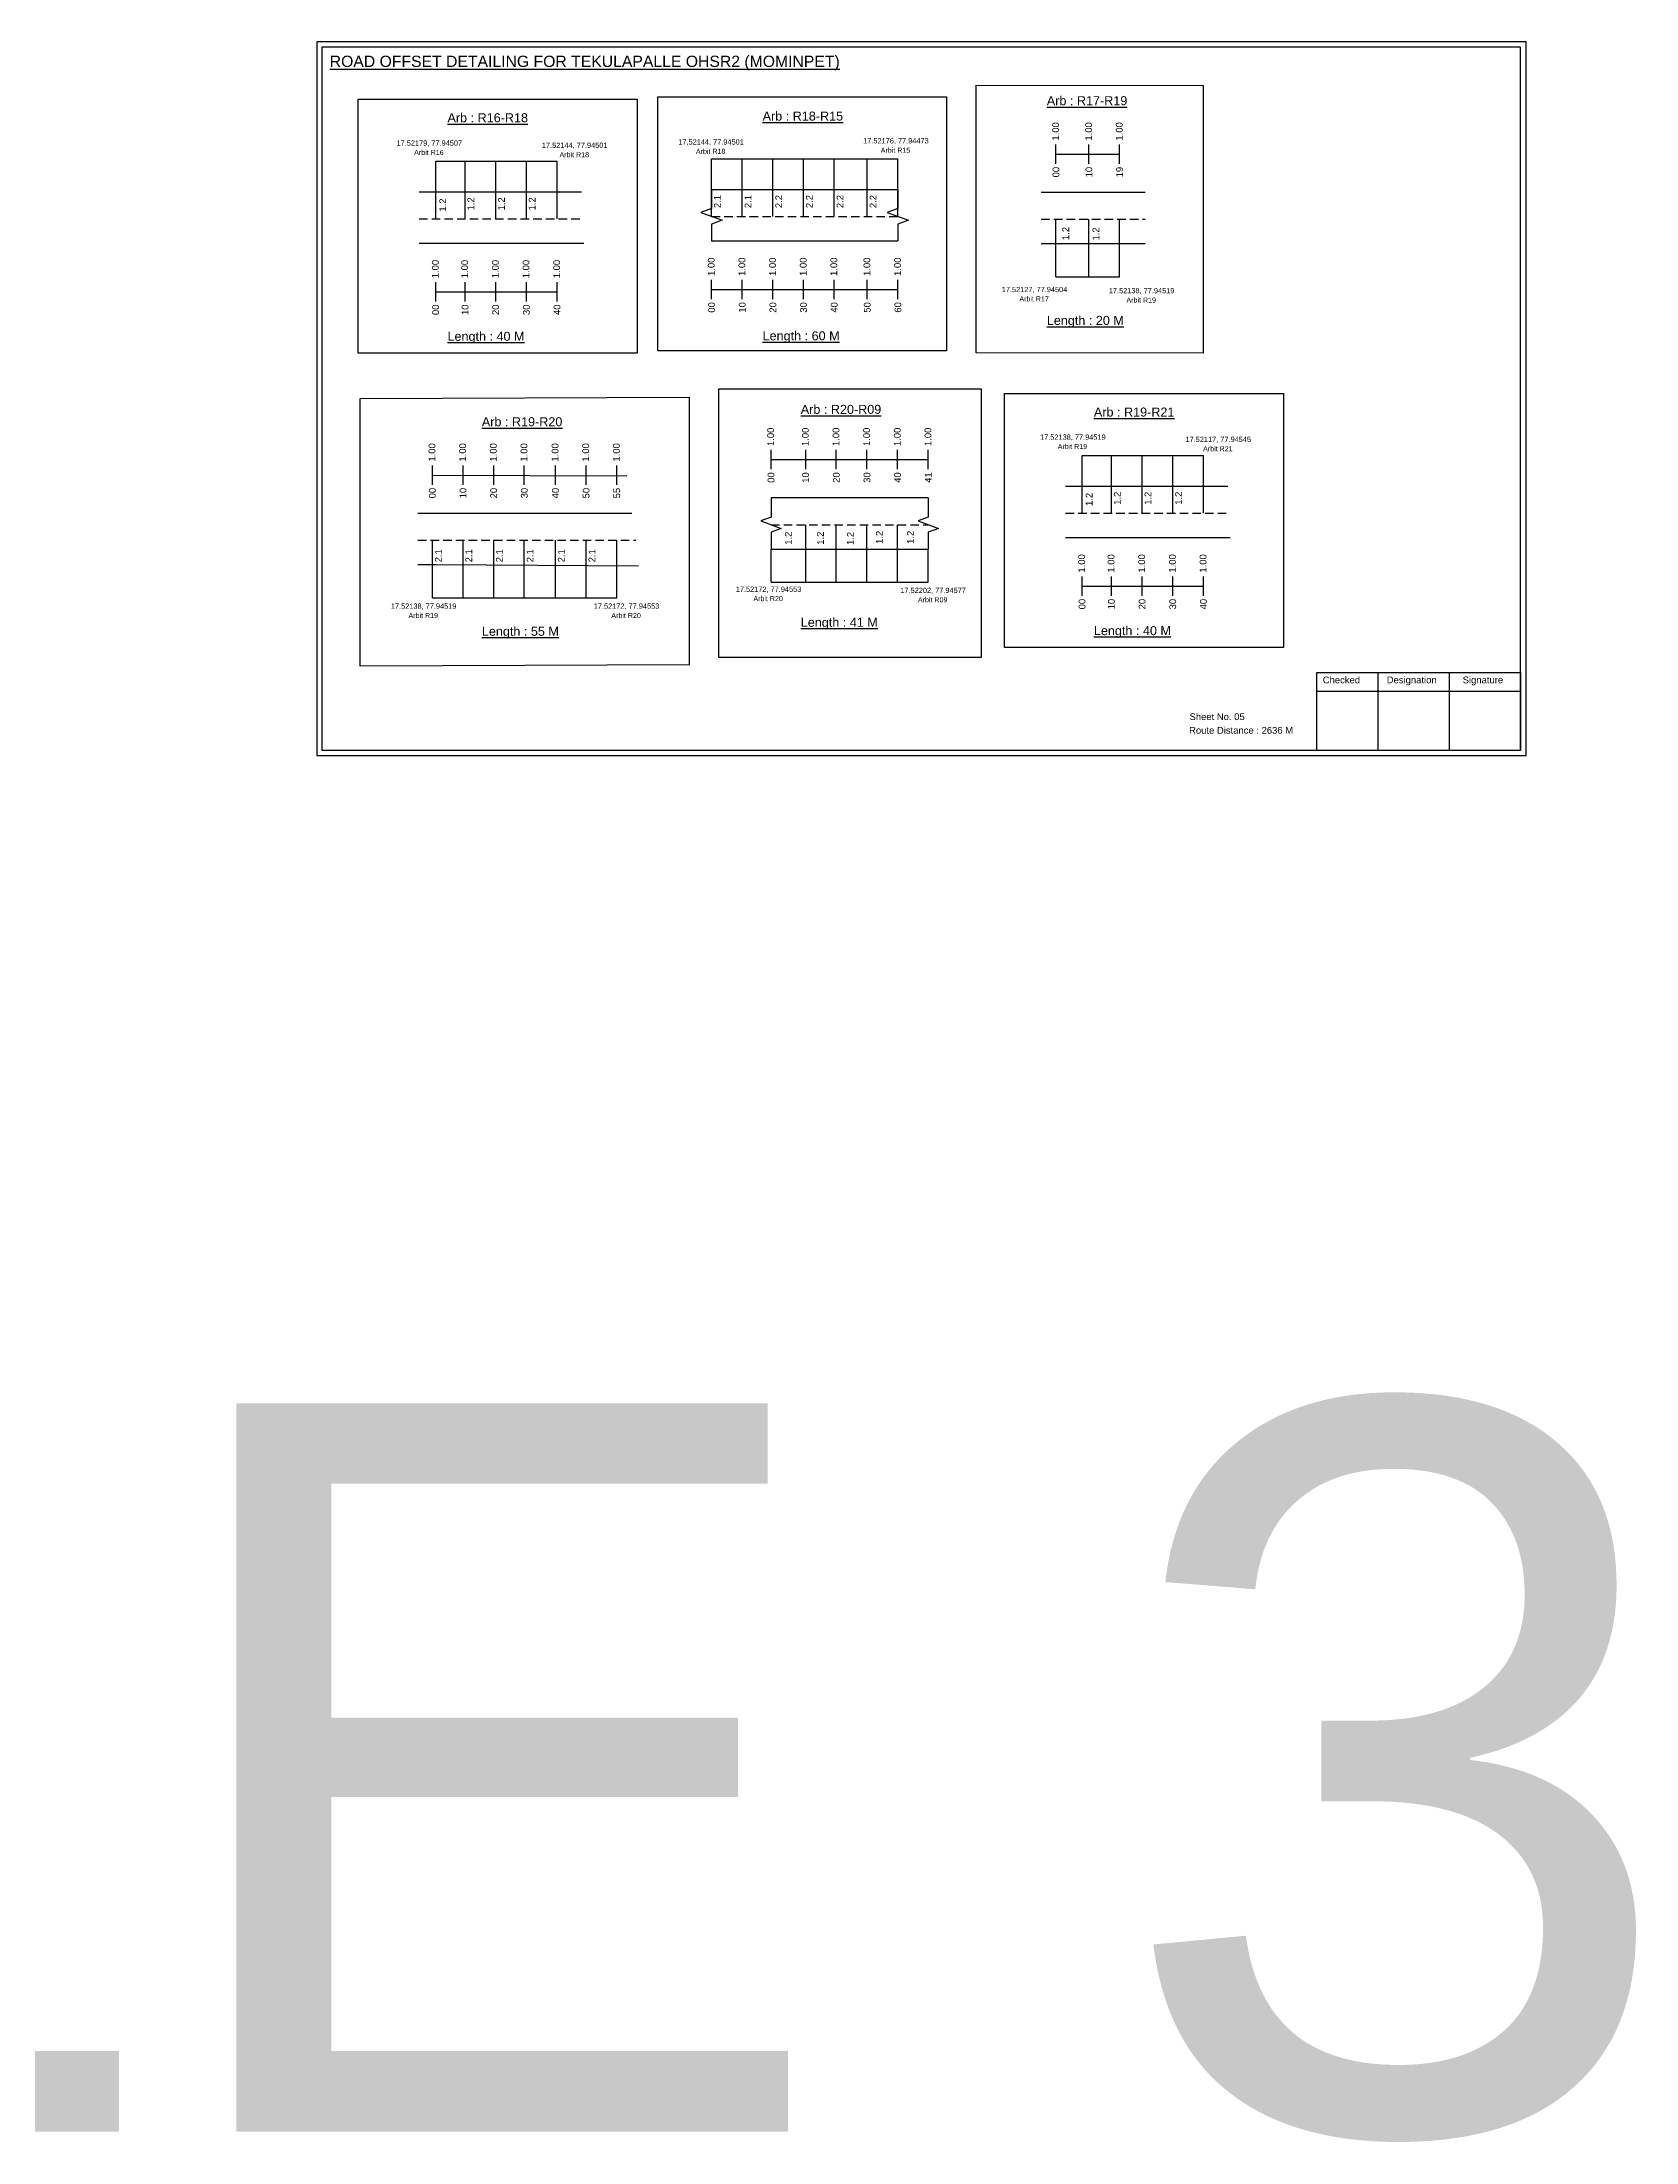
# Model space of a CAD drawing. Header units: inches. Extents: x 1745 to 7876, y -847 to 3138.
# Drawn here: x 6518 to 7225, y -238 to 694 of the extents above; entities that cross this region are included whole.
import ezdxf

# ---------------------------------------------------------------- set-up
doc = ezdxf.new("R2010")
doc.units = ezdxf.units.IN
doc.header["$MEASUREMENT"] = 0
doc.linetypes.add('DASHED2', pattern=[0.375, 0.25, -0.125])
doc.layers.add('PDF_Geometry', color=7, linetype='Continuous')
doc.layers.add('PDF_Text', color=5, linetype='Continuous')
doc.styles.add('PDF Arial', font='arial.ttf')
doc.styles.get("Standard").update_dxf_attribs({"font": 'arial.ttf'})

msp = doc.modelspace()

# ---------------------------------------------------------------- linework, layer by layer
at = {"color": 217, "true_color": 0x93278f}
for p, q in [((6968.06, 640.13), (6968.06, 648.69)), ((6968.06, 644.41), (6996.28, 644.42)), ((6982.68, 640.13), (6982.68, 648.69)), ((6996.28, 640.13), (6996.28, 648.69)), ((6692.88, 579.03), (6692.88, 587.59)), ((6705.91, 579.03), (6705.91, 587.59)), ((6719.51, 579.03), (6719.51, 587.59)), ((6733.11, 579.03), (6733.11, 587.59)), ((6746.71, 579.03), (6746.71, 587.59)), ((6815.29, 580.08), (6815.29, 588.64)), ((6828.89, 580.08), (6828.89, 588.64)), ((6842.49, 580.08), (6842.49, 588.64)), ((6856.09, 580.08), (6856.09, 588.64)), ((6869.69, 580.08), (6869.69, 588.64)), ((6884.34, 580.08), (6884.34, 588.64)), ((6897.94, 580.08), (6897.94, 588.64)), ((6692.88, 583.31), (6746.71, 583.32)), ((6815.29, 584.35), (6897.94, 584.36)), ((6841.64, 504.58), (6841.64, 513.13)), ((6857.01, 504.58), (6857.01, 513.13)), ((6870.61, 504.58), (6870.61, 513.13)), ((6884.21, 504.58), (6884.21, 513.13)), ((6897.81, 504.58), (6897.81, 513.13)), ((6911.41, 504.58), (6911.41, 513.13)), ((6691.4, 497.69), (6691.4, 506.24)), ((6705, 497.69), (6705, 506.24)), ((6718.6, 497.69), (6718.6, 506.24)), ((6732.2, 497.69), (6732.2, 506.24)), ((6746.01, 497.69), (6746.01, 506.24)), ((6759.61, 497.69), (6759.61, 506.24)), ((6773.21, 497.69), (6773.21, 506.24)), ((6841.64, 508.85), (6911.41, 508.85)), ((6691.4, 501.96), (6777.72, 501.72)), ((6979.64, 448.42), (6979.64, 456.98)), ((6992.67, 448.42), (6992.67, 456.98)), ((7006.27, 448.42), (7006.27, 456.98)), ((7019.87, 448.42), (7019.87, 456.98)), ((7033.47, 448.42), (7033.47, 456.98)), ((6979.64, 452.69), (7033.47, 452.7))]:
    msp.add_line(p, q, dxfattribs=at)
at = {"color": 5}
for p, q in [((6692.88, 641.27), (6746.71, 641.27)), ((6815.29, 642.31), (6897.94, 642.31)), ((6968.06, 589.99), (6996.28, 589.99)), ((6979.64, 510.65), (7033.47, 510.65)), ((6691.4, 447.54), (6773.21, 447.57)), ((6841.64, 454.43), (6911.41, 454.43))]:
    msp.add_line(p, q, dxfattribs=at)
for p, q in [((6692.88, 615.73), (6692.88, 641.27)), ((6705.91, 615.73), (6705.91, 641.27)), ((6719.51, 615.73), (6719.51, 641.27)), ((6733.11, 615.73), (6733.11, 641.27)), ((6746.71, 615.73), (6746.71, 641.27)), ((6815.29, 616.78), (6815.29, 642.31)), ((6828.89, 616.78), (6828.89, 642.31)), ((6842.49, 616.78), (6842.49, 642.31)), ((6856.09, 616.78), (6856.09, 642.31)), ((6869.69, 616.78), (6869.69, 642.31)), ((6884.34, 616.78), (6884.34, 642.32)), ((6897.94, 616.78), (6897.94, 642.32)), ((6685.53, 627.62), (6757.57, 627.62)), ((6815.29, 628.66), (6897.94, 628.66)), ((7007.58, 627.41), (6961.5, 627.41)), ((6968.06, 589.99), (6968.06, 615.52)), ((6982.68, 589.99), (6982.68, 615.52)), ((6996.28, 589.99), (6996.28, 615.52)), ((6815.29, 605.98), (6897.94, 605.98)), ((6685.53, 604.93), (6758.57, 604.93)), ((6961.5, 604.72), (6993.61, 604.72)), ((6993.61, 604.72), (7007.58, 604.72)), ((6979.64, 485.12), (6979.64, 510.65)), ((6992.67, 485.12), (6992.67, 510.65)), ((7006.27, 485.12), (7006.27, 510.65)), ((7019.87, 485.12), (7019.87, 510.65)), ((7033.47, 485.12), (7033.47, 510.65)), ((6972.3, 497), (7044.33, 497)), ((6779.94, 484.96), (6684.99, 484.96)), ((6911.41, 491.85), (6841.64, 491.85)), ((6857.01, 454.43), (6857.01, 479.97)), ((6870.61, 454.43), (6870.61, 479.97)), ((6884.21, 454.43), (6884.21, 479.97)), ((6897.81, 454.43), (6897.81, 479.97)), ((6691.4, 447.54), (6691.4, 473.08)), ((6705, 447.54), (6705, 473.08)), ((6718.6, 447.54), (6718.6, 473.08)), ((6732.2, 447.54), (6732.2, 473.08)), ((6746.01, 447.54), (6746.01, 473.08)), ((6759.61, 447.54), (6759.61, 473.08)), ((6773.21, 447.54), (6773.21, 473.08)), ((6841.64, 469.17), (6911.41, 469.17)), ((6841.64, 454.43), (6841.64, 469.17)), ((6911.41, 454.43), (6911.41, 469.17)), ((6972.3, 474.32), (7045.33, 474.32)), ((6684.99, 462.28), (6693.04, 462.28)), ((6693.04, 462.28), (6782.9, 461.78))]:
    msp.add_line(p, q)
at = {"linetype": 'DASHED2', "ltscale": 15}
for p, q in [((6685.53, 615.73), (6758.07, 615.73)), ((6815.29, 616.78), (6897.94, 616.78)), ((6961.5, 615.52), (7007.58, 615.52)), ((6972.3, 485.12), (7044.83, 485.12)), ((6841.64, 479.97), (6911.41, 479.97)), ((6684.99, 473.08), (6781.66, 473.08))]:
    msp.add_line(p, q, dxfattribs=at)
for points in [[(6932.62, 675.02), (7033.36, 674.93), (7033.36, 556.11), (6932.62, 556.2)], [(6658.42, 668.75), (6782.22, 668.75), (6782.22, 556.07), (6658.42, 556.07)], [(6791.42, 669.8), (6919.52, 669.8), (6919.52, 557.12), (6791.42, 557.12)], [(6659.35, 535.96), (6805.39, 536.63), (6805.39, 417.8), (6659.35, 417.14)], [(6818.54, 540.27), (6934.89, 540.27), (6934.89, 421.06), (6818.54, 421.06)], [(6945.18, 538.14), (7068.98, 538.14), (7068.98, 425.46), (6945.18, 425.46)]]:
    msp.add_lwpolyline(points, close=True)
at = {"linetype": 'Continuous'}
for points in [[(6815.29, 628.66), (6815.29, 620.23), (6810.54, 618.51), (6820.03, 615.05), (6815.29, 613.33), (6815.29, 605.98)], [(6897.94, 628.66), (6897.94, 620.23), (6893.2, 618.51), (6902.68, 615.05), (6897.94, 613.33), (6897.94, 605.98)], [(6841.64, 491.85), (6841.64, 483.24), (6837.15, 481.61), (6846.14, 478.33), (6841.64, 476.69), (6841.64, 469.17)], [(6911.41, 491.85), (6911.41, 483.24), (6906.91, 481.61), (6915.91, 478.33), (6911.41, 476.69), (6911.41, 469.17)]]:
    msp.add_lwpolyline(points, dxfattribs=at)
at = {"layer": 'PDF_Geometry'}
for points in [[(6640.1, 694.18), (6640.1, 377.47), (7176.57, 377.47), (7176.57, 694.18)], [(6642.42, 691.85), (6642.42, 379.88), (7174.15, 379.88), (7174.15, 691.85)]]:
    msp.add_lwpolyline(points, close=True, dxfattribs=at)
at = {"layer": 'PDF_Geometry', "color": 242, "true_color": 0xcc1f26}
msp.add_lwpolyline([(7174.15, 379.79), (7083.81, 379.79), (7083.81, 414.4), (7174.15, 414.4)], close=True, dxfattribs=at)
for points in [[(7110.79, 414.4), (7110.79, 379.79)], [(7142.52, 414.4), (7142.52, 379.79)], [(7083.81, 406.03), (7174.15, 406.03)]]:
    msp.add_lwpolyline(points, dxfattribs=at)

# ---------------------------------------------------------------- texts
at = {"color": 242, "true_color": 0xcd2027}
for s, height, p in [('%%UROAD OFFSET DETAILING FOR TEKULAPALLE OHSR2 (MOMINPET)', 5, (6645.87, 683.1)), ('%%UArb : R16-R18', 4, (6698.11, 658.57)), ('%%UArb : R18-R15', 4, (6837.9, 659.29)), ('%%UArb : R17-R19', 4, (6963.99, 666.13)), ('%%ULength : 20 M', 4, (6963.99, 568.63)), ('%%ULength : 40 M', 4, (6698.11, 561.57)), ('%%ULength : 60 M', 4, (6837.9, 561.79)), ('%%UArb : R20-R09', 4, (6854.84, 529.15)), ('%%UArb : R19-R21', 4, (6984.88, 527.95)), ('%%UArb : R19-R20', 4, (6713.36, 523.66)), ('%%ULength : 41 M', 4, (6854.84, 434.65)), ('%%ULength : 55 M', 4, (6713.36, 430.66)), ('%%ULength : 40 M', 4, (6984.88, 430.95))]:
    msp.add_text(s, height=height, dxfattribs=at).set_placement(p)
at = {"color": 217, "true_color": 0x93278f}
for s, p in [('1.00', (6969.38, 650.42)), ('1.00', (6984.01, 650.42)), ('1.00', (6997.61, 650.42)), ('00', (6969.53, 634.1)), ('10', (6984.16, 634.1)), ('19', (6997.76, 634.1)), ('1.00', (6694.2, 589.33)), ('1.00', (6707.24, 589.33)), ('1.00', (6720.84, 589.33)), ('1.00', (6734.44, 589.33)), ('1.00', (6748.04, 589.33)), ('1.00', (6816.61, 590.37)), ('1.00', (6830.21, 590.37)), ('1.00', (6843.81, 590.37)), ('1.00', (6857.41, 590.37)), ('1.00', (6871.01, 590.37)), ('1.00', (6885.67, 590.38)), ('1.00', (6899.27, 590.38)), ('00', (6816.76, 574.05)), ('10', (6830.36, 574.05)), ('20', (6843.96, 574.05)), ('30', (6857.56, 574.05)), ('40', (6871.16, 574.05)), ('50', (6885.82, 574.06)), ('60', (6899.42, 574.06)), ('00', (6694.35, 573.01)), ('10', (6707.39, 573.01)), ('20', (6720.99, 573.01)), ('30', (6734.59, 573.01)), ('40', (6748.19, 573.01)), ('1.00', (6842.97, 514.87)), ('1.00', (6858.34, 514.87)), ('1.00', (6871.94, 514.87)), ('1.00', (6885.54, 514.87)), ('1.00', (6899.14, 514.87)), ('1.00', (6912.74, 514.87)), ('1.00', (6692.72, 507.98)), ('1.00', (6706.32, 507.98)), ('1.00', (6719.92, 507.98)), ('1.00', (6733.52, 507.98)), ('1.00', (6747.34, 507.98)), ('1.00', (6760.94, 507.98)), ('1.00', (6774.54, 507.98)), ('00', (6692.87, 491.66)), ('10', (6706.47, 491.66)), ('20', (6720.07, 491.66)), ('30', (6733.67, 491.66)), ('40', (6747.49, 491.66)), ('50', (6761.09, 491.66)), ('55', (6774.69, 491.66)), ('00', (6843.12, 498.55)), ('10', (6858.49, 498.55)), ('20', (6872.09, 498.55)), ('30', (6885.69, 498.55)), ('40', (6899.29, 498.55)), ('41', (6912.89, 498.55)), ('1.00', (6980.97, 458.71)), ('1.00', (6994, 458.71)), ('1.00', (7007.6, 458.71)), ('1.00', (7021.2, 458.71)), ('1.00', (7034.8, 458.71)), ('00', (6981.12, 442.39)), ('10', (6994.15, 442.39)), ('20', (7007.75, 442.39)), ('30', (7021.35, 442.39)), ('40', (7034.95, 442.39))]:
    msp.add_text(s, height=3, rotation=90, dxfattribs=at).set_placement(p)
at = {"color": 5}
for s, height, p in [('17.52179, 77.94507', 2.34, (6675.5, 648.16)), ('Arbit R16', 2.246, (6683.32, 644.04)), ('17.52144, 77.94501', 2.34, (6740, 647.16)), ('Arbit R18', 2.246, (6747.82, 643.04)), ('17.52144, 77.94501', 2.34, (6800.5, 648.66)), ('Arbit R18', 2.246, (6808.32, 644.54)), ('17.52176, 77.94473', 2.34, (6882.5, 649.16)), ('Arbit R15', 2.246, (6890.32, 645.04)), ('17.52127, 77.94504', 2.34, (6944, 583.16)), ('Arbit R17', 2.246, (6951.82, 579.04)), ('17.52138, 77.94519', 2.34, (6991.5, 582.66)), ('Arbit R19', 2.246, (6999.32, 578.54)), ('17.52138, 77.94519', 2.34, (6961, 517.66)), ('Arbit R19', 2.246, (6968.82, 513.54)), ('17.52117, 77.94545', 2.34, (7025.5, 516.66)), ('Arbit R21', 2.246, (7033.32, 512.54)), ('17.52172, 77.94553', 2.34, (6826, 450.16)), ('Arbit R20', 2.246, (6833.82, 446.04)), ('17.52202, 77.94577', 2.34, (6899, 449.66)), ('Arbit R09', 2.246, (6906.82, 445.54)), ('17.52138, 77.94519', 2.34, (6673, 442.66)), ('Arbit R19', 2.246, (6680.82, 438.54)), ('17.52172, 77.94553', 2.34, (6763, 442.66)), ('Arbit R20', 2.246, (6770.82, 438.54))]:
    msp.add_text(s, height=height, dxfattribs=at).set_placement(p)
for s, p in [('1.2', (6697.51, 618.91)), ('1.2', (6709.98, 619.41)), ('1.2', (6723.58, 619.41)), ('1.2', (6737.18, 619.41)), ('2.1', (6819.35, 620.45)), ('2.1', (6832.95, 620.45)), ('2.2', (6846.55, 620.45)), ('2.2', (6860.15, 620.45)), ('2.2', (6873.75, 620.45)), ('2.2', (6888.41, 620.46)), ('1.2', (6973.91, 606.26)), ('1.2', (6987.26, 606.11)), ('1.2', (6996.74, 488.79)), ('1.2', (7010.34, 488.79)), ('1.2', (7023.94, 488.79)), ('1.2', (6984.27, 488.29)), ('1.2', (6850.8, 471.07)), ('1.2', (6865.07, 471.07)), ('1.2', (6878.33, 470.95)), ('1.2', (6891.22, 471.45)), ('1.2', (6904.99, 471.45)), ('2.1', (6695.57, 463.28)), ('2.1', (6709.06, 463.28)), ('2.1', (6722.66, 463.28)), ('2.1', (6736.26, 463.28)), ('2.1', (6750.08, 463.28)), ('2.1', (6763.68, 463.28))]:
    msp.add_text(s, height=3, rotation=90).set_placement(p)
for s, height, p in [('Sheet No. 05', 3, (7027.31, 393.26)), ('Route Distance : 2636 M', 3, (7027.12, 387.21)), ('TEKELAPALLE 3', 323.2909, (3730.9, -233.17))]:
    msp.add_text(s, height=height).set_placement(p)
at = {"layer": 'PDF_Text', "color": 7, "attachment_point": 7, "style": 'PDF Arial'}
for s, insert, char_height in [('Checked', (7086.41, 409.51), 3.001), ('Designation', (7114.79, 408.68), 3.0006), ('Signature', (7148.47, 408.68), 3.001)]:
    msp.add_mtext(s, dxfattribs=dict(at, insert=insert, char_height=char_height))

doc.saveas('drawing.dxf')
